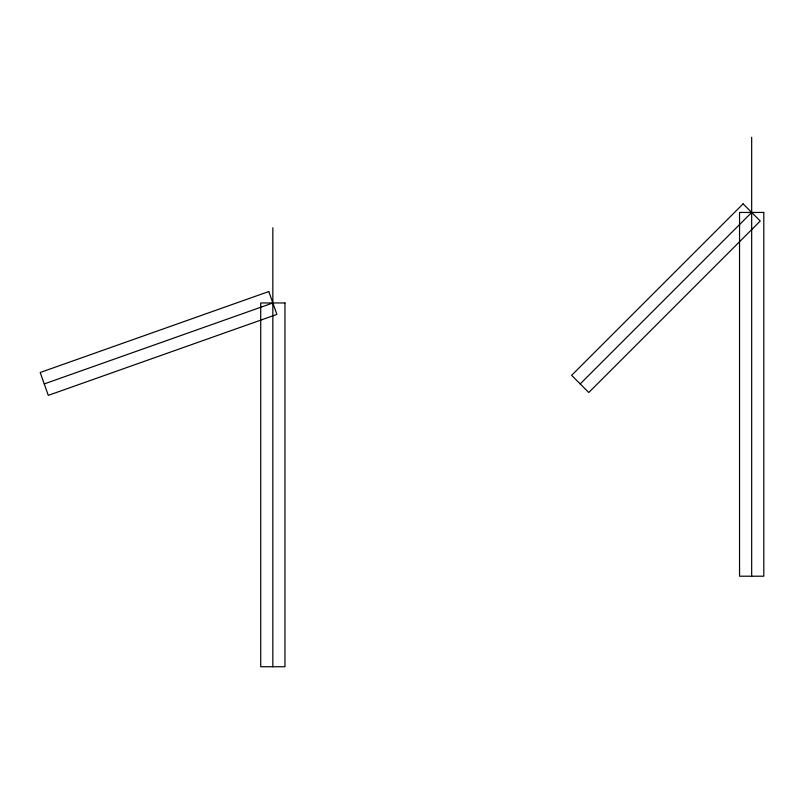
<?xml version="1.0" encoding="UTF-8"?>
<svg xmlns="http://www.w3.org/2000/svg" width="804" height="804" viewBox="0 0 804 804"><rect width="100%" height="100%" fill="white"/><g stroke="black" fill="none" stroke-linecap="round" stroke-linejoin="round"><path stroke-width="1.21" d="M580.197 383.92L751.67 212.447M44.25 383.92L272.847 302.967M751.67 137.263L751.67 576.207M272.847 227.793L272.847 666.737M743.097 203.864L571.624 375.347L588.769 392.493L760.252 221.02L743.097 203.864M268.797 291.54L40.2 372.493L48.29 395.357L276.898 314.404L268.797 291.54M763.8 212.447L739.549 212.447L739.549 576.207L763.8 576.207L763.8 212.447M284.978 302.967L260.717 302.967L260.717 666.737L284.978 666.737L284.978 302.967"/></g></svg>
